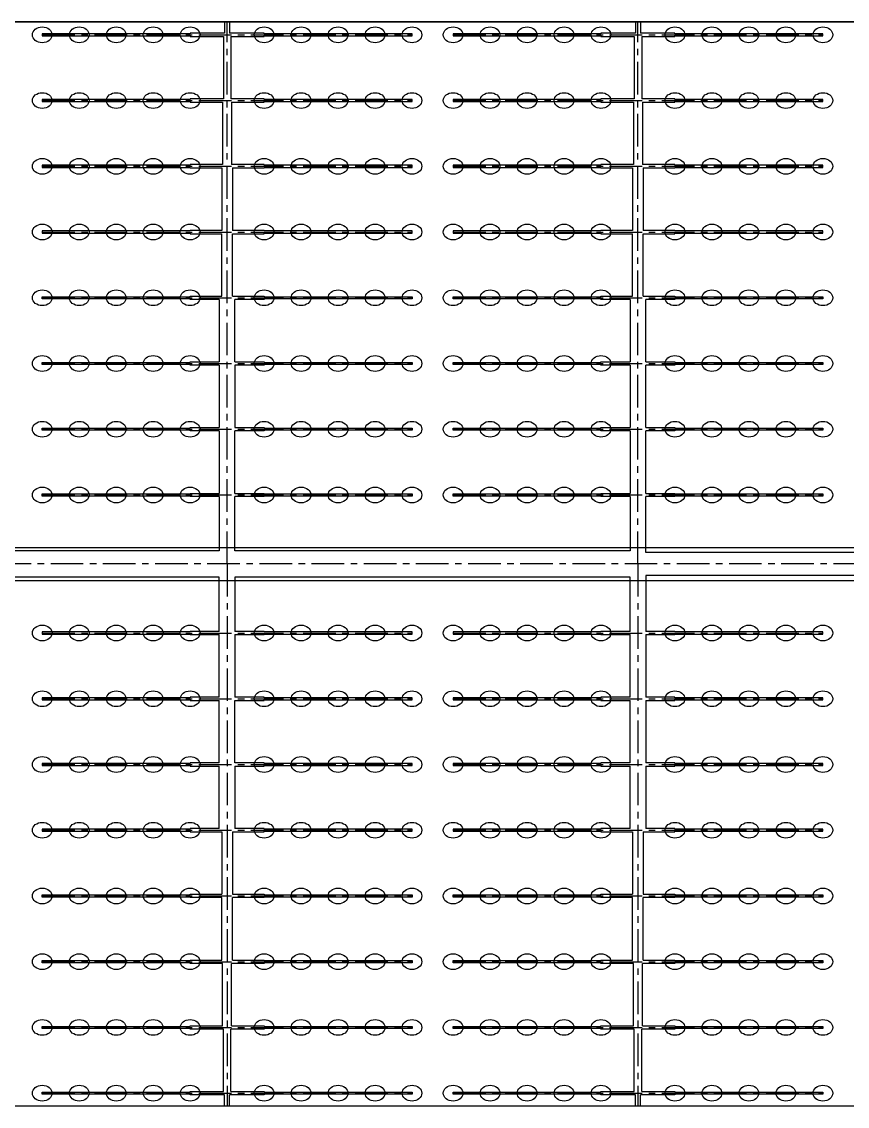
# Model space of a CAD drawing. Header units: millimetres. Extents: x 738100 to 1284508, y 138373 to 260796.
# Drawn here: x 815900 to 823938, y 186692 to 197252 of the extents above; entities that cross this region are included whole.
import ezdxf

# ---------------------------------------------------------------- set-up
doc = ezdxf.new("R2010")
doc.units = ezdxf.units.MM
doc.linetypes.add('CENTER', pattern=[50.8, 31.75, -6.35, 6.35, -6.35])
doc.layers.add('轴线', color=6, linetype='CENTER')

msp = doc.modelspace()

# ---------------------------------------------------------------- linework, layer by layer
at = {"lineweight": -3, "ltscale": 100}
for p, q in [((843900.494, 197252.449), (779900.494, 197252.449)), ((779900.494, 197250.595), (843900.494, 197250.595)), ((779900.494, 192132.449), (843900.494, 192132.449)), ((779900.494, 192132.449), (843900.494, 192132.449)), ((779900.494, 192132.449), (843900.494, 192132.449)), ((779900.494, 191812.449), (843900.494, 191812.449)), ((843900.494, 186692.449), (779900.494, 186692.449))]:
    msp.add_line(p, q, dxfattribs=at)
at = {"ltscale": 10}
for p, q in [((817876.494, 197252.449), (817876.494, 197140.449)), ((817924.494, 197252.449), (817924.494, 197140.449)), ((821876.494, 197252.449), (821876.494, 197140.449)), ((821924.494, 197252.449), (821924.494, 197140.449)), ((816100.494, 197134.689), (816100.494, 197114.209)), ((817540.494, 197134.689), (816100.494, 197134.689)), ((816100.494, 197114.209), (817540.494, 197114.209)), ((817876.494, 197140.449), (817540.494, 197140.449)), ((817540.494, 197140.449), (817540.494, 197134.689)), ((817540.494, 197114.209), (817540.494, 197108.449)), ((817540.494, 197108.449), (817864.494, 197108.449)), ((817864.494, 197108.449), (817864.494, 196500.449)), ((818260.494, 197140.449), (817924.494, 197140.449)), ((817936.494, 197108.449), (818260.494, 197108.449)), ((817936.494, 197108.449), (817936.494, 196500.449)), ((818260.494, 197134.689), (818260.494, 197140.449)), ((819700.494, 197134.689), (818260.494, 197134.689)), ((818260.494, 197108.449), (818260.494, 197114.209)), ((818260.494, 197114.209), (819700.494, 197114.209)), ((819700.494, 197114.209), (819700.494, 197134.689)), ((820100.494, 197134.689), (820100.494, 197114.209)), ((821540.494, 197134.689), (820100.494, 197134.689)), ((820100.494, 197114.209), (821540.494, 197114.209)), ((821876.494, 197140.449), (821540.494, 197140.449)), ((821540.494, 197140.449), (821540.494, 197134.689)), ((821540.494, 197114.209), (821540.494, 197108.449)), ((821540.494, 197108.449), (821864.494, 197108.449)), ((821864.494, 197108.449), (821864.494, 196500.449)), ((822260.494, 197140.449), (821924.494, 197140.449)), ((821936.494, 197108.449), (822260.494, 197108.449)), ((821936.494, 197108.449), (821936.494, 196500.449)), ((822260.494, 197134.689), (822260.494, 197140.449)), ((823700.494, 197134.689), (822260.494, 197134.689)), ((822260.494, 197108.449), (822260.494, 197114.209)), ((822260.494, 197114.209), (823700.494, 197114.209)), ((823700.494, 197114.209), (823700.494, 197134.689)), ((816100.494, 196494.689), (816100.494, 196474.209)), ((817540.494, 196494.689), (816100.494, 196494.689)), ((816100.494, 196474.209), (817540.494, 196474.209)), ((817864.494, 196500.449), (817540.494, 196500.449)), ((817540.494, 196500.449), (817540.494, 196494.689)), ((817540.494, 196474.209), (817540.494, 196468.449)), ((817540.494, 196468.449), (817856.494, 196468.449)), ((817856.494, 196468.449), (817856.494, 195860.449)), ((818260.494, 196500.449), (817936.494, 196500.449)), ((817944.494, 196468.449), (818260.494, 196468.449)), ((817944.494, 196468.449), (817944.494, 195860.449)), ((818260.494, 196494.689), (818260.494, 196500.449)), ((819700.494, 196494.689), (818260.494, 196494.689)), ((818260.494, 196468.449), (818260.494, 196474.209)), ((818260.494, 196474.209), (819700.494, 196474.209)), ((819700.494, 196474.209), (819700.494, 196494.689)), ((820100.494, 196494.689), (820100.494, 196474.209)), ((821540.494, 196494.689), (820100.494, 196494.689)), ((820100.494, 196474.209), (821540.494, 196474.209)), ((821864.494, 196500.449), (821540.494, 196500.449)), ((821540.494, 196500.449), (821540.494, 196494.689)), ((821540.494, 196474.209), (821540.494, 196468.449)), ((821540.494, 196468.449), (821856.494, 196468.449)), ((821856.494, 196468.449), (821856.494, 195860.449)), ((822260.494, 196500.449), (821936.494, 196500.449)), ((821944.494, 196468.449), (822260.494, 196468.449)), ((821944.494, 196468.449), (821944.494, 195860.449)), ((822260.494, 196494.689), (822260.494, 196500.449)), ((823700.494, 196494.689), (822260.494, 196494.689)), ((822260.494, 196468.449), (822260.494, 196474.209)), ((822260.494, 196474.209), (823700.494, 196474.209)), ((823700.494, 196474.209), (823700.494, 196494.689)), ((816100.494, 195854.689), (816100.494, 195834.209)), ((817540.494, 195854.689), (816100.494, 195854.689)), ((816100.494, 195834.209), (817540.494, 195834.209)), ((817856.494, 195860.449), (817540.494, 195860.449)), ((817540.494, 195860.449), (817540.494, 195854.689)), ((817540.494, 195834.209), (817540.494, 195828.449)), ((817540.494, 195828.449), (817848.494, 195828.449)), ((817848.494, 195828.449), (817848.494, 195220.449)), ((818260.494, 195860.449), (817944.494, 195860.449)), ((817952.494, 195828.449), (818260.494, 195828.449)), ((817952.494, 195828.449), (817952.494, 195220.449)), ((818260.494, 195854.689), (818260.494, 195860.449)), ((819700.494, 195854.689), (818260.494, 195854.689)), ((818260.494, 195828.449), (818260.494, 195834.209)), ((818260.494, 195834.209), (819700.494, 195834.209)), ((819700.494, 195834.209), (819700.494, 195854.689)), ((820100.494, 195854.689), (820100.494, 195834.209)), ((821540.494, 195854.689), (820100.494, 195854.689)), ((820100.494, 195834.209), (821540.494, 195834.209)), ((821856.494, 195860.449), (821540.494, 195860.449)), ((821540.494, 195860.449), (821540.494, 195854.689)), ((821540.494, 195834.209), (821540.494, 195828.449)), ((821540.494, 195828.449), (821848.494, 195828.449)), ((821848.494, 195828.449), (821848.494, 195220.449)), ((822260.494, 195860.449), (821944.494, 195860.449)), ((821952.494, 195828.449), (822260.494, 195828.449)), ((821952.494, 195828.449), (821952.494, 195220.449)), ((822260.494, 195854.689), (822260.494, 195860.449)), ((823700.494, 195854.689), (822260.494, 195854.689)), ((822260.494, 195828.449), (822260.494, 195834.209)), ((822260.494, 195834.209), (823700.494, 195834.209)), ((823700.494, 195834.209), (823700.494, 195854.689)), ((816100.494, 195214.689), (816100.494, 195194.209)), ((817540.494, 195214.689), (816100.494, 195214.689)), ((816100.494, 195194.209), (817540.494, 195194.209)), ((817848.494, 195220.449), (817540.494, 195220.449)), ((817540.494, 195220.449), (817540.494, 195214.689)), ((817540.494, 195194.209), (817540.494, 195188.449)), ((817540.494, 195188.449), (817848.494, 195188.449)), ((817848.494, 194580.449), (817848.494, 195188.449)), ((818260.494, 195220.449), (817952.494, 195220.449)), ((817952.494, 195188.449), (818260.494, 195188.449)), ((817952.494, 194580.449), (817952.494, 195188.449)), ((818260.494, 195214.689), (818260.494, 195220.449)), ((819700.494, 195214.689), (818260.494, 195214.689)), ((818260.494, 195188.449), (818260.494, 195194.209)), ((818260.494, 195194.209), (819700.494, 195194.209)), ((819700.494, 195194.209), (819700.494, 195214.689)), ((820100.494, 195214.689), (820100.494, 195194.209)), ((821540.494, 195214.689), (820100.494, 195214.689)), ((820100.494, 195194.209), (821540.494, 195194.209)), ((821848.494, 195220.449), (821540.494, 195220.449)), ((821540.494, 195220.449), (821540.494, 195214.689)), ((821540.494, 195194.209), (821540.494, 195188.449)), ((821540.494, 195188.449), (821848.494, 195188.449)), ((821848.494, 194580.449), (821848.494, 195188.449)), ((822260.494, 195220.449), (821952.494, 195220.449)), ((821952.494, 195188.449), (822260.494, 195188.449)), ((821952.494, 194580.449), (821952.494, 195188.449)), ((822260.494, 195214.689), (822260.494, 195220.449)), ((823700.494, 195214.689), (822260.494, 195214.689)), ((822260.494, 195188.449), (822260.494, 195194.209)), ((822260.494, 195194.209), (823700.494, 195194.209)), ((823700.494, 195194.209), (823700.494, 195214.689)), ((816100.494, 194554.209), (816100.494, 194574.689)), ((816100.494, 194574.689), (817540.494, 194574.689)), ((817540.494, 194554.209), (816100.494, 194554.209)), ((817540.494, 194574.689), (817540.494, 194580.449)), ((817540.494, 194580.449), (817848.494, 194580.449)), ((817540.494, 194548.449), (817540.494, 194554.209)), ((817824.494, 194548.449), (817540.494, 194548.449)), ((817824.494, 194548.449), (817824.494, 193940.449)), ((817952.494, 194580.449), (818260.494, 194580.449)), ((818260.494, 194548.449), (817976.494, 194548.449)), ((817976.494, 193940.449), (817976.494, 194548.449)), ((818260.494, 194580.449), (818260.494, 194574.689)), ((818260.494, 194574.689), (819700.494, 194574.689)), ((819700.494, 194554.209), (818260.494, 194554.209)), ((818260.494, 194554.209), (818260.494, 194548.449)), ((819700.494, 194574.689), (819700.494, 194554.209)), ((820100.494, 194554.209), (820100.494, 194574.689)), ((820100.494, 194574.689), (821540.494, 194574.689)), ((821540.494, 194554.209), (820100.494, 194554.209)), ((821540.494, 194574.689), (821540.494, 194580.449)), ((821540.494, 194580.449), (821848.494, 194580.449)), ((821540.494, 194548.449), (821540.494, 194554.209)), ((821824.494, 194548.449), (821540.494, 194548.449)), ((821824.494, 194548.449), (821824.494, 193940.449)), ((821952.494, 194580.449), (822260.494, 194580.449)), ((822260.494, 194548.449), (821976.494, 194548.449)), ((821976.494, 193940.449), (821976.494, 194548.449)), ((822260.494, 194580.449), (822260.494, 194574.689)), ((822260.494, 194574.689), (823700.494, 194574.689)), ((823700.494, 194554.209), (822260.494, 194554.209)), ((822260.494, 194554.209), (822260.494, 194548.449)), ((823700.494, 194574.689), (823700.494, 194554.209)), ((816100.494, 193914.209), (816100.494, 193934.689)), ((816100.494, 193934.689), (817540.494, 193934.689)), ((817540.494, 193914.209), (816100.494, 193914.209)), ((817540.494, 193934.689), (817540.494, 193940.449)), ((817540.494, 193940.449), (817824.494, 193940.449)), ((817540.494, 193908.449), (817540.494, 193914.209)), ((817824.494, 193908.449), (817540.494, 193908.449)), ((817824.494, 193908.449), (817824.494, 193300.449)), ((817976.494, 193940.449), (818260.494, 193940.449)), ((818260.494, 193908.449), (817976.494, 193908.449)), ((817976.494, 193908.449), (817976.494, 193300.449)), ((818260.494, 193940.449), (818260.494, 193934.689)), ((818260.494, 193934.689), (819700.494, 193934.689)), ((819700.494, 193914.209), (818260.494, 193914.209)), ((818260.494, 193914.209), (818260.494, 193908.449)), ((819700.494, 193934.689), (819700.494, 193914.209)), ((820100.494, 193914.209), (820100.494, 193934.689)), ((820100.494, 193934.689), (821540.494, 193934.689)), ((821540.494, 193914.209), (820100.494, 193914.209)), ((821540.494, 193934.689), (821540.494, 193940.449)), ((821540.494, 193940.449), (821824.494, 193940.449)), ((821540.494, 193908.449), (821540.494, 193914.209)), ((821824.494, 193908.449), (821540.494, 193908.449)), ((821824.494, 193908.449), (821824.494, 193300.449)), ((821976.494, 193940.449), (822260.494, 193940.449)), ((822260.494, 193908.449), (821976.494, 193908.449)), ((821976.494, 193300.449), (821976.494, 193908.449)), ((822260.494, 193940.449), (822260.494, 193934.689)), ((822260.494, 193934.689), (823700.494, 193934.689)), ((823700.494, 193914.209), (822260.494, 193914.209)), ((822260.494, 193914.209), (822260.494, 193908.449)), ((823700.494, 193934.689), (823700.494, 193914.209)), ((816100.494, 193274.209), (816100.494, 193294.689)), ((816100.494, 193294.689), (817540.494, 193294.689)), ((817540.494, 193274.209), (816100.494, 193274.209)), ((817540.494, 193294.689), (817540.494, 193300.449)), ((817540.494, 193300.449), (817824.494, 193300.449)), ((817540.494, 193268.449), (817540.494, 193274.209)), ((817824.494, 193268.449), (817540.494, 193268.449)), ((817824.494, 193268.449), (817824.494, 192660.449)), ((817976.494, 193300.449), (818260.494, 193300.449)), ((818260.494, 193268.449), (817976.494, 193268.449)), ((817976.494, 192660.449), (817976.494, 193268.449)), ((818260.494, 193300.449), (818260.494, 193294.689)), ((818260.494, 193294.689), (819700.494, 193294.689)), ((819700.494, 193274.209), (818260.494, 193274.209)), ((818260.494, 193274.209), (818260.494, 193268.449)), ((819700.494, 193294.689), (819700.494, 193274.209)), ((820100.494, 193274.209), (820100.494, 193294.689)), ((820100.494, 193294.689), (821540.494, 193294.689)), ((821540.494, 193274.209), (820100.494, 193274.209)), ((821540.494, 193294.689), (821540.494, 193300.449)), ((821540.494, 193300.449), (821824.494, 193300.449)), ((821540.494, 193268.449), (821540.494, 193274.209)), ((821824.494, 193268.449), (821540.494, 193268.449)), ((821824.494, 193268.449), (821824.494, 192660.449)), ((821976.494, 193300.449), (822260.494, 193300.449)), ((822260.494, 193268.449), (821976.494, 193268.449)), ((821976.494, 192660.449), (821976.494, 193268.449)), ((822260.494, 193300.449), (822260.494, 193294.689)), ((822260.494, 193294.689), (823700.494, 193294.689)), ((823700.494, 193274.209), (822260.494, 193274.209)), ((822260.494, 193274.209), (822260.494, 193268.449)), ((823700.494, 193294.689), (823700.494, 193274.209)), ((816100.494, 192634.209), (816100.494, 192654.689)), ((816100.494, 192654.689), (817540.494, 192654.689)), ((817540.494, 192634.209), (816100.494, 192634.209)), ((817540.494, 192654.689), (817540.494, 192660.449)), ((817540.494, 192660.449), (817824.494, 192660.449)), ((817540.494, 192628.449), (817540.494, 192634.209)), ((817824.494, 192628.449), (817540.494, 192628.449)), ((817824.494, 192628.449), (817824.494, 192100.449)), ((817976.494, 192660.449), (818260.494, 192660.449)), ((818260.494, 192628.449), (817976.494, 192628.449)), ((817976.494, 192100.449), (817976.494, 192628.449)), ((818260.494, 192660.449), (818260.494, 192654.689)), ((818260.494, 192654.689), (819700.494, 192654.689)), ((819700.494, 192634.209), (818260.494, 192634.209)), ((818260.494, 192634.209), (818260.494, 192628.449)), ((819700.494, 192654.689), (819700.494, 192634.209)), ((820100.494, 192634.209), (820100.494, 192654.689)), ((820100.494, 192654.689), (821540.494, 192654.689)), ((821540.494, 192634.209), (820100.494, 192634.209)), ((821540.494, 192654.689), (821540.494, 192660.449)), ((821540.494, 192660.449), (821824.494, 192660.449)), ((821540.494, 192628.449), (821540.494, 192634.209)), ((821824.494, 192628.449), (821540.494, 192628.449)), ((821824.494, 192628.449), (821824.494, 192100.449)), ((821976.494, 192660.449), (822260.494, 192660.449)), ((822260.494, 192628.449), (821976.494, 192628.449)), ((821976.494, 192084.449), (821976.494, 192628.449)), ((822260.494, 192660.449), (822260.494, 192654.689)), ((822260.494, 192654.689), (823700.494, 192654.689)), ((823700.494, 192634.209), (822260.494, 192634.209)), ((822260.494, 192634.209), (822260.494, 192628.449)), ((823700.494, 192654.689), (823700.494, 192634.209)), ((817824.494, 192100.449), (813976.494, 192100.449)), ((821824.494, 192100.449), (817976.494, 192100.449)), ((825900.494, 192084.449), (821976.494, 192084.449)), ((817824.494, 191844.449), (813976.494, 191844.449)), ((817824.494, 191812.449), (817824.494, 191844.449)), ((817824.494, 191316.449), (817824.494, 191844.449)), ((817976.494, 191844.449), (817976.494, 191812.449)), ((821824.494, 191844.449), (817976.494, 191844.449)), ((817976.494, 191844.449), (817976.494, 191316.449)), ((821824.494, 191812.449), (821824.494, 191844.449)), ((821824.494, 191316.449), (821824.494, 191844.449)), ((821976.494, 191860.449), (821976.494, 191812.449)), ((825900.494, 191860.449), (821976.494, 191860.449)), ((821976.494, 191860.449), (821976.494, 191316.449)), ((816100.494, 191310.689), (816100.494, 191290.209)), ((817540.494, 191310.689), (816100.494, 191310.689)), ((816100.494, 191290.209), (817540.494, 191290.209)), ((817824.494, 191316.449), (817540.494, 191316.449)), ((817540.494, 191316.449), (817540.494, 191310.689)), ((817540.494, 191290.209), (817540.494, 191284.449)), ((817540.494, 191284.449), (817824.494, 191284.449)), ((817824.494, 190676.449), (817824.494, 191284.449)), ((818260.494, 191316.449), (817976.494, 191316.449)), ((817976.494, 191284.449), (818260.494, 191284.449)), ((817976.494, 191284.449), (817976.494, 190676.449)), ((818260.494, 191310.689), (818260.494, 191316.449)), ((819700.494, 191310.689), (818260.494, 191310.689)), ((818260.494, 191284.449), (818260.494, 191290.209)), ((818260.494, 191290.209), (819700.494, 191290.209)), ((819700.494, 191290.209), (819700.494, 191310.689)), ((820100.494, 191310.689), (820100.494, 191290.209)), ((821540.494, 191310.689), (820100.494, 191310.689)), ((820100.494, 191290.209), (821540.494, 191290.209)), ((821824.494, 191316.449), (821540.494, 191316.449)), ((821540.494, 191316.449), (821540.494, 191310.689)), ((821540.494, 191290.209), (821540.494, 191284.449)), ((821540.494, 191284.449), (821824.494, 191284.449)), ((821824.494, 190676.449), (821824.494, 191284.449)), ((822260.494, 191316.449), (821976.494, 191316.449)), ((821976.494, 191284.449), (822260.494, 191284.449)), ((821976.494, 191284.449), (821976.494, 190676.449)), ((822260.494, 191310.689), (822260.494, 191316.449)), ((823700.494, 191310.689), (822260.494, 191310.689)), ((822260.494, 191284.449), (822260.494, 191290.209)), ((822260.494, 191290.209), (823700.494, 191290.209)), ((823700.494, 191290.209), (823700.494, 191310.689)), ((816100.494, 190670.689), (816100.494, 190650.209)), ((817540.494, 190670.689), (816100.494, 190670.689)), ((816100.494, 190650.209), (817540.494, 190650.209)), ((817824.494, 190676.449), (817540.494, 190676.449)), ((817540.494, 190676.449), (817540.494, 190670.689)), ((817540.494, 190650.209), (817540.494, 190644.449)), ((817540.494, 190644.449), (817824.494, 190644.449)), ((817824.494, 190036.449), (817824.494, 190644.449)), ((818260.494, 190676.449), (817976.494, 190676.449)), ((817976.494, 190644.449), (818260.494, 190644.449)), ((817976.494, 190036.449), (817976.494, 190644.449)), ((818260.494, 190670.689), (818260.494, 190676.449)), ((819700.494, 190670.689), (818260.494, 190670.689)), ((818260.494, 190644.449), (818260.494, 190650.209)), ((818260.494, 190650.209), (819700.494, 190650.209)), ((819700.494, 190650.209), (819700.494, 190670.689)), ((820100.494, 190670.689), (820100.494, 190650.209)), ((821540.494, 190670.689), (820100.494, 190670.689)), ((820100.494, 190650.209), (821540.494, 190650.209)), ((821824.494, 190676.449), (821540.494, 190676.449)), ((821540.494, 190676.449), (821540.494, 190670.689)), ((821540.494, 190650.209), (821540.494, 190644.449)), ((821540.494, 190644.449), (821824.494, 190644.449)), ((821824.494, 190036.449), (821824.494, 190644.449)), ((822260.494, 190676.449), (821976.494, 190676.449)), ((821976.494, 190644.449), (822260.494, 190644.449)), ((821976.494, 190644.449), (821976.494, 190036.449)), ((822260.494, 190670.689), (822260.494, 190676.449)), ((823700.494, 190670.689), (822260.494, 190670.689)), ((822260.494, 190644.449), (822260.494, 190650.209)), ((822260.494, 190650.209), (823700.494, 190650.209)), ((823700.494, 190650.209), (823700.494, 190670.689)), ((816100.494, 190030.689), (816100.494, 190010.209)), ((817540.494, 190030.689), (816100.494, 190030.689)), ((816100.494, 190010.209), (817540.494, 190010.209)), ((817824.494, 190036.449), (817540.494, 190036.449)), ((817540.494, 190036.449), (817540.494, 190030.689)), ((817540.494, 190010.209), (817540.494, 190004.449)), ((817540.494, 190004.449), (817824.494, 190004.449)), ((817824.494, 189396.449), (817824.494, 190004.449)), ((818260.494, 190036.449), (817976.494, 190036.449)), ((817976.494, 190004.449), (818260.494, 190004.449)), ((817976.494, 190004.449), (817976.494, 189396.449)), ((818260.494, 190030.689), (818260.494, 190036.449)), ((819700.494, 190030.689), (818260.494, 190030.689)), ((818260.494, 190004.449), (818260.494, 190010.209)), ((818260.494, 190010.209), (819700.494, 190010.209)), ((819700.494, 190010.209), (819700.494, 190030.689)), ((820100.494, 190030.689), (820100.494, 190010.209)), ((821540.494, 190030.689), (820100.494, 190030.689)), ((820100.494, 190010.209), (821540.494, 190010.209)), ((821824.494, 190036.449), (821540.494, 190036.449)), ((821540.494, 190036.449), (821540.494, 190030.689)), ((821540.494, 190010.209), (821540.494, 190004.449)), ((821540.494, 190004.449), (821824.494, 190004.449)), ((821824.494, 189396.449), (821824.494, 190004.449)), ((822260.494, 190036.449), (821976.494, 190036.449)), ((821976.494, 190004.449), (822260.494, 190004.449)), ((821976.494, 190004.449), (821976.494, 189396.449)), ((822260.494, 190030.689), (822260.494, 190036.449)), ((823700.494, 190030.689), (822260.494, 190030.689)), ((822260.494, 190004.449), (822260.494, 190010.209)), ((822260.494, 190010.209), (823700.494, 190010.209)), ((823700.494, 190010.209), (823700.494, 190030.689)), ((816100.494, 189390.689), (816100.494, 189370.209)), ((817540.494, 189390.689), (816100.494, 189390.689)), ((816100.494, 189370.209), (817540.494, 189370.209)), ((817824.494, 189396.449), (817540.494, 189396.449)), ((817540.494, 189396.449), (817540.494, 189390.689)), ((817540.494, 189370.209), (817540.494, 189364.449)), ((817540.494, 189364.449), (817848.494, 189364.449)), ((817848.494, 189364.449), (817848.494, 188756.449)), ((817952.494, 189364.449), (818260.494, 189364.449)), ((817952.494, 189364.449), (817952.494, 188756.449)), ((818260.494, 189396.449), (817976.494, 189396.449)), ((818260.494, 189390.689), (818260.494, 189396.449)), ((819700.494, 189390.689), (818260.494, 189390.689)), ((818260.494, 189364.449), (818260.494, 189370.209)), ((818260.494, 189370.209), (819700.494, 189370.209)), ((819700.494, 189370.209), (819700.494, 189390.689)), ((820100.494, 189390.689), (820100.494, 189370.209)), ((821540.494, 189390.689), (820100.494, 189390.689)), ((820100.494, 189370.209), (821540.494, 189370.209)), ((821824.494, 189396.449), (821540.494, 189396.449)), ((821540.494, 189396.449), (821540.494, 189390.689)), ((821540.494, 189370.209), (821540.494, 189364.449)), ((821540.494, 189364.449), (821848.494, 189364.449)), ((821848.494, 189364.449), (821848.494, 188756.449)), ((821952.494, 189364.449), (822260.494, 189364.449)), ((821952.494, 189364.449), (821952.494, 188756.449)), ((822260.494, 189396.449), (821976.494, 189396.449)), ((822260.494, 189390.689), (822260.494, 189396.449)), ((823700.494, 189390.689), (822260.494, 189390.689)), ((822260.494, 189364.449), (822260.494, 189370.209)), ((822260.494, 189370.209), (823700.494, 189370.209)), ((823700.494, 189370.209), (823700.494, 189390.689)), ((816100.494, 188730.209), (816100.494, 188750.689)), ((816100.494, 188750.689), (817540.494, 188750.689)), ((817540.494, 188730.209), (816100.494, 188730.209)), ((817540.494, 188750.689), (817540.494, 188756.449)), ((817540.494, 188756.449), (817848.494, 188756.449)), ((817540.494, 188724.449), (817540.494, 188730.209)), ((817848.494, 188724.449), (817540.494, 188724.449)), ((817848.494, 188116.449), (817848.494, 188724.449)), ((817952.494, 188756.449), (818260.494, 188756.449)), ((818260.494, 188724.449), (817952.494, 188724.449)), ((817952.494, 188116.449), (817952.494, 188724.449)), ((818260.494, 188756.449), (818260.494, 188750.689)), ((818260.494, 188750.689), (819700.494, 188750.689)), ((819700.494, 188730.209), (818260.494, 188730.209)), ((818260.494, 188730.209), (818260.494, 188724.449)), ((819700.494, 188750.689), (819700.494, 188730.209)), ((820100.494, 188730.209), (820100.494, 188750.689)), ((820100.494, 188750.689), (821540.494, 188750.689)), ((821540.494, 188730.209), (820100.494, 188730.209)), ((821540.494, 188750.689), (821540.494, 188756.449)), ((821540.494, 188756.449), (821848.494, 188756.449)), ((821540.494, 188724.449), (821540.494, 188730.209)), ((821848.494, 188724.449), (821540.494, 188724.449)), ((821848.494, 188116.449), (821848.494, 188724.449)), ((821952.494, 188756.449), (822260.494, 188756.449)), ((822260.494, 188724.449), (821952.494, 188724.449)), ((821952.494, 188116.449), (821952.494, 188724.449)), ((822260.494, 188756.449), (822260.494, 188750.689)), ((822260.494, 188750.689), (823700.494, 188750.689)), ((823700.494, 188730.209), (822260.494, 188730.209)), ((822260.494, 188730.209), (822260.494, 188724.449)), ((823700.494, 188750.689), (823700.494, 188730.209)), ((816100.494, 188090.209), (816100.494, 188110.689)), ((816100.494, 188110.689), (817540.494, 188110.689)), ((817540.494, 188090.209), (816100.494, 188090.209)), ((817540.494, 188110.689), (817540.494, 188116.449)), ((817540.494, 188116.449), (817848.494, 188116.449)), ((817540.494, 188084.449), (817540.494, 188090.209)), ((817856.494, 188084.449), (817540.494, 188084.449)), ((817856.494, 187476.449), (817856.494, 188084.449)), ((818260.494, 188084.449), (817944.494, 188084.449)), ((817944.494, 187476.449), (817944.494, 188084.449)), ((817952.494, 188116.449), (818260.494, 188116.449)), ((818260.494, 188116.449), (818260.494, 188110.689)), ((818260.494, 188110.689), (819700.494, 188110.689)), ((819700.494, 188090.209), (818260.494, 188090.209)), ((818260.494, 188090.209), (818260.494, 188084.449)), ((819700.494, 188110.689), (819700.494, 188090.209)), ((820100.494, 188090.209), (820100.494, 188110.689)), ((820100.494, 188110.689), (821540.494, 188110.689)), ((821540.494, 188090.209), (820100.494, 188090.209)), ((821540.494, 188110.689), (821540.494, 188116.449)), ((821540.494, 188116.449), (821848.494, 188116.449)), ((821540.494, 188084.449), (821540.494, 188090.209)), ((821856.494, 188084.449), (821540.494, 188084.449)), ((821856.494, 187476.449), (821856.494, 188084.449)), ((822260.494, 188084.449), (821944.494, 188084.449)), ((821944.494, 187476.449), (821944.494, 188084.449)), ((821952.494, 188116.449), (822260.494, 188116.449)), ((822260.494, 188116.449), (822260.494, 188110.689)), ((822260.494, 188110.689), (823700.494, 188110.689)), ((823700.494, 188090.209), (822260.494, 188090.209)), ((822260.494, 188090.209), (822260.494, 188084.449)), ((823700.494, 188110.689), (823700.494, 188090.209)), ((816100.494, 187450.209), (816100.494, 187470.689)), ((816100.494, 187470.689), (817540.494, 187470.689)), ((817540.494, 187450.209), (816100.494, 187450.209)), ((817540.494, 187470.689), (817540.494, 187476.449)), ((817540.494, 187476.449), (817856.494, 187476.449)), ((817540.494, 187444.449), (817540.494, 187450.209)), ((817864.494, 187444.449), (817540.494, 187444.449)), ((817864.494, 186836.449), (817864.494, 187444.449)), ((818260.494, 187444.449), (817936.494, 187444.449)), ((817936.494, 186836.449), (817936.494, 187444.449)), ((817944.494, 187476.449), (818260.494, 187476.449)), ((818260.494, 187476.449), (818260.494, 187470.689)), ((818260.494, 187470.689), (819700.494, 187470.689)), ((819700.494, 187450.209), (818260.494, 187450.209)), ((818260.494, 187450.209), (818260.494, 187444.449)), ((819700.494, 187470.689), (819700.494, 187450.209)), ((820100.494, 187450.209), (820100.494, 187470.689)), ((820100.494, 187470.689), (821540.494, 187470.689)), ((821540.494, 187450.209), (820100.494, 187450.209)), ((821540.494, 187470.689), (821540.494, 187476.449)), ((821540.494, 187476.449), (821856.494, 187476.449)), ((821540.494, 187444.449), (821540.494, 187450.209)), ((821864.494, 187444.449), (821540.494, 187444.449)), ((821864.494, 186836.449), (821864.494, 187444.449)), ((822260.494, 187444.449), (821936.494, 187444.449)), ((821936.494, 186836.449), (821936.494, 187444.449)), ((821944.494, 187476.449), (822260.494, 187476.449)), ((822260.494, 187476.449), (822260.494, 187470.689)), ((822260.494, 187470.689), (823700.494, 187470.689)), ((823700.494, 187450.209), (822260.494, 187450.209)), ((822260.494, 187450.209), (822260.494, 187444.449)), ((823700.494, 187470.689), (823700.494, 187450.209)), ((816100.494, 186810.209), (816100.494, 186830.689)), ((816100.494, 186830.689), (817540.494, 186830.689)), ((817540.494, 186810.209), (816100.494, 186810.209)), ((817540.494, 186830.689), (817540.494, 186836.449)), ((817540.494, 186836.449), (817864.494, 186836.449)), ((817540.494, 186804.449), (817540.494, 186810.209)), ((817936.494, 186836.449), (818260.494, 186836.449)), ((818260.494, 186836.449), (818260.494, 186830.689)), ((818260.494, 186830.689), (819700.494, 186830.689)), ((819700.494, 186810.209), (818260.494, 186810.209)), ((818260.494, 186810.209), (818260.494, 186804.449)), ((819700.494, 186830.689), (819700.494, 186810.209)), ((820100.494, 186810.209), (820100.494, 186830.689)), ((820100.494, 186830.689), (821540.494, 186830.689)), ((821540.494, 186810.209), (820100.494, 186810.209)), ((821540.494, 186830.689), (821540.494, 186836.449)), ((821540.494, 186836.449), (821864.494, 186836.449)), ((821540.494, 186804.449), (821540.494, 186810.209)), ((821936.494, 186836.449), (822260.494, 186836.449)), ((822260.494, 186836.449), (822260.494, 186830.689)), ((822260.494, 186830.689), (823700.494, 186830.689)), ((823700.494, 186810.209), (822260.494, 186810.209)), ((822260.494, 186810.209), (822260.494, 186804.449)), ((823700.494, 186830.689), (823700.494, 186810.209)), ((817876.494, 186804.449), (817540.494, 186804.449)), ((817876.494, 186692.449), (817876.494, 186804.449)), ((817924.494, 186692.449), (817924.494, 186804.449)), ((818260.494, 186804.449), (817924.494, 186804.449)), ((821876.494, 186804.449), (821540.494, 186804.449)), ((821876.494, 186692.449), (821876.494, 186804.449)), ((821924.494, 186692.449), (821924.494, 186804.449)), ((822260.494, 186804.449), (821924.494, 186804.449))]:
    msp.add_line(p, q, dxfattribs=at)
for centre in [(816100.494, 197124.449), (816460.494, 197124.449), (816820.494, 197124.449), (817180.494, 197124.449), (817540.494, 197124.449), (818260.494, 197124.449), (818620.494, 197124.449), (818980.494, 197124.449), (819340.494, 197124.449), (819700.494, 197124.449), (820100.494, 197124.449), (820460.494, 197124.449), (820820.494, 197124.449), (821180.494, 197124.449), (821540.494, 197124.449), (822260.494, 197124.449), (822620.494, 197124.449), (822980.494, 197124.449), (823340.494, 197124.449), (823700.494, 197124.449), (816100.494, 196484.449), (816460.494, 196484.449), (816820.494, 196484.449), (817180.494, 196484.449), (817540.494, 196484.449), (818260.494, 196484.449), (818620.494, 196484.449), (818980.494, 196484.449), (819340.494, 196484.449), (819700.494, 196484.449), (820100.494, 196484.449), (820460.494, 196484.449), (820820.494, 196484.449), (821180.494, 196484.449), (821540.494, 196484.449), (822260.494, 196484.449), (822620.494, 196484.449), (822980.494, 196484.449), (823340.494, 196484.449), (823700.494, 196484.449), (816100.494, 195844.449), (816460.494, 195844.449), (816820.494, 195844.449), (817180.494, 195844.449), (817540.494, 195844.449), (818260.494, 195844.449), (818620.494, 195844.449), (818980.494, 195844.449), (819340.494, 195844.449), (819700.494, 195844.449), (820100.494, 195844.449), (820460.494, 195844.449), (820820.494, 195844.449), (821180.494, 195844.449), (821540.494, 195844.449), (822260.494, 195844.449), (822620.494, 195844.449), (822980.494, 195844.449), (823340.494, 195844.449), (823700.494, 195844.449), (816100.494, 195204.449), (816460.494, 195204.449), (816820.494, 195204.449), (817180.494, 195204.449), (817540.494, 195204.449), (818260.494, 195204.449), (818620.494, 195204.449), (818980.494, 195204.449), (819340.494, 195204.449), (819700.494, 195204.449), (820100.494, 195204.449), (820460.494, 195204.449), (820820.494, 195204.449), (821180.494, 195204.449), (821540.494, 195204.449), (822260.494, 195204.449), (822620.494, 195204.449), (822980.494, 195204.449), (823340.494, 195204.449), (823700.494, 195204.449), (816100.494, 194564.449), (816460.494, 194564.449), (816820.494, 194564.449), (817180.494, 194564.449), (817540.494, 194564.449), (818260.494, 194564.449), (818620.494, 194564.449), (818980.494, 194564.449), (819340.494, 194564.449), (819700.494, 194564.449), (820100.494, 194564.449), (820460.494, 194564.449), (820820.494, 194564.449), (821180.494, 194564.449), (821540.494, 194564.449), (822260.494, 194564.449), (822620.494, 194564.449), (822980.494, 194564.449), (823340.494, 194564.449), (823700.494, 194564.449), (816100.494, 193924.449), (816460.494, 193924.449), (816820.494, 193924.449), (817180.494, 193924.449), (817540.494, 193924.449), (818260.494, 193924.449), (818620.494, 193924.449), (818980.494, 193924.449), (819340.494, 193924.449), (819700.494, 193924.449), (820100.494, 193924.449), (820460.494, 193924.449), (820820.494, 193924.449), (821180.494, 193924.449), (821540.494, 193924.449), (822260.494, 193924.449), (822620.494, 193924.449), (822980.494, 193924.449), (823340.494, 193924.449), (823700.494, 193924.449), (816100.494, 191300.449), (816460.494, 191300.449), (816820.494, 191300.449), (817180.494, 191300.449), (817540.494, 191300.449), (818260.494, 191300.449), (818620.494, 191300.449), (818980.494, 191300.449), (819340.494, 191300.449), (819700.494, 191300.449), (820100.494, 191300.449), (820460.494, 191300.449), (820820.494, 191300.449), (821180.494, 191300.449), (821540.494, 191300.449), (822260.494, 191300.449), (822620.494, 191300.449), (822980.494, 191300.449), (823340.494, 191300.449), (823700.494, 191300.449), (816100.494, 190660.449), (816460.494, 190660.449), (816820.494, 190660.449), (817180.494, 190660.449), (817540.494, 190660.449), (818260.494, 190660.449), (818620.494, 190660.449), (818980.494, 190660.449), (819340.494, 190660.449), (819700.494, 190660.449), (820100.494, 190660.449), (820460.494, 190660.449), (820820.494, 190660.449), (821180.494, 190660.449), (821540.494, 190660.449), (822260.494, 190660.449), (822620.494, 190660.449), (822980.494, 190660.449), (823340.494, 190660.449), (823700.494, 190660.449), (816100.494, 190020.449), (816460.494, 190020.449), (816820.494, 190020.449), (817180.494, 190020.449), (817540.494, 190020.449), (818260.494, 190020.449), (818620.494, 190020.449), (818980.494, 190020.449), (819340.494, 190020.449), (819700.494, 190020.449), (820100.494, 190020.449), (820460.494, 190020.449), (820820.494, 190020.449), (821180.494, 190020.449), (821540.494, 190020.449), (822260.494, 190020.449), (822620.494, 190020.449), (822980.494, 190020.449), (823340.494, 190020.449), (823700.494, 190020.449)]:
    msp.add_ellipse(centre, major_axis=(96, 0), ratio=0.8, dxfattribs=at)
for centre in [(816100.494, 193284.449), (816460.494, 193284.449), (816820.494, 193284.449), (817180.494, 193284.449), (817540.494, 193284.449), (818260.494, 193284.449), (818620.494, 193284.449), (818980.494, 193284.449), (819340.494, 193284.449), (819700.494, 193284.449), (820100.494, 193284.449), (820460.494, 193284.449), (820820.494, 193284.449), (821180.494, 193284.449), (821540.494, 193284.449), (822260.494, 193284.449), (822620.494, 193284.449), (822980.494, 193284.449), (823340.494, 193284.449), (823700.494, 193284.449), (816100.494, 192644.449), (816460.494, 192644.449), (816820.494, 192644.449), (817180.494, 192644.449), (817540.494, 192644.449), (818260.494, 192644.449), (818620.494, 192644.449), (818980.494, 192644.449), (819340.494, 192644.449), (819700.494, 192644.449), (820100.494, 192644.449), (820460.494, 192644.449), (820820.494, 192644.449), (821180.494, 192644.449), (821540.494, 192644.449), (822260.494, 192644.449), (822620.494, 192644.449), (822980.494, 192644.449), (823340.494, 192644.449), (823700.494, 192644.449), (816100.494, 189380.449), (816460.494, 189380.449), (816820.494, 189380.449), (817180.494, 189380.449), (817540.494, 189380.449), (818260.494, 189380.449), (818620.494, 189380.449), (818980.494, 189380.449), (819340.494, 189380.449), (819700.494, 189380.449), (820100.494, 189380.449), (820460.494, 189380.449), (820820.494, 189380.449), (821180.494, 189380.449), (821540.494, 189380.449), (822260.494, 189380.449), (822620.494, 189380.449), (822980.494, 189380.449), (823340.494, 189380.449), (823700.494, 189380.449), (816100.494, 188740.449), (816460.494, 188740.449), (816820.494, 188740.449), (817180.494, 188740.449), (817540.494, 188740.449), (818260.494, 188740.449), (818620.494, 188740.449), (818980.494, 188740.449), (819340.494, 188740.449), (819700.494, 188740.449), (820100.494, 188740.449), (820460.494, 188740.449), (820820.494, 188740.449), (821180.494, 188740.449), (821540.494, 188740.449), (822260.494, 188740.449), (822620.494, 188740.449), (822980.494, 188740.449), (823340.494, 188740.449), (823700.494, 188740.449), (816100.494, 188100.449), (816460.494, 188100.449), (816820.494, 188100.449), (817180.494, 188100.449), (817540.494, 188100.449), (818260.494, 188100.449), (818620.494, 188100.449), (818980.494, 188100.449), (819340.494, 188100.449), (819700.494, 188100.449), (820100.494, 188100.449), (820460.494, 188100.449), (820820.494, 188100.449), (821180.494, 188100.449), (821540.494, 188100.449), (822260.494, 188100.449), (822620.494, 188100.449), (822980.494, 188100.449), (823340.494, 188100.449), (823700.494, 188100.449), (816100.494, 187460.449), (816460.494, 187460.449), (816820.494, 187460.449), (817180.494, 187460.449), (817540.494, 187460.449), (818260.494, 187460.449), (818620.494, 187460.449), (818980.494, 187460.449), (819340.494, 187460.449), (819700.494, 187460.449), (820100.494, 187460.449), (820460.494, 187460.449), (820820.494, 187460.449), (821180.494, 187460.449), (821540.494, 187460.449), (822260.494, 187460.449), (822620.494, 187460.449), (822980.494, 187460.449), (823340.494, 187460.449), (823700.494, 187460.449), (816100.494, 186820.449), (816460.494, 186820.449), (816820.494, 186820.449), (817180.494, 186820.449), (817540.494, 186820.449), (818260.494, 186820.449), (818620.494, 186820.449), (818980.494, 186820.449), (819340.494, 186820.449), (819700.494, 186820.449), (820100.494, 186820.449), (820460.494, 186820.449), (820820.494, 186820.449), (821180.494, 186820.449), (821540.494, 186820.449), (822260.494, 186820.449), (822620.494, 186820.449), (822980.494, 186820.449), (823340.494, 186820.449), (823700.494, 186820.449)]:
    msp.add_ellipse(centre, major_axis=(-96, 0), ratio=0.8, start_param=3.141592654, end_param=9.424777961, dxfattribs=at)
at = {"layer": '轴线', "ltscale": 10}
for p, q in [((817900.494, 191972.449), (817900.494, 197252.449)), ((821900.494, 191972.449), (821900.494, 197252.449)), ((816100.494, 197124.449), (819700.494, 197124.449)), ((816100.494, 197124.449), (819700.494, 197124.449)), ((820100.494, 197124.449), (823700.494, 197124.449)), ((820100.494, 197124.449), (823700.494, 197124.449)), ((816100.494, 196484.449), (819700.494, 196484.449)), ((816100.494, 196484.449), (819700.494, 196484.449)), ((820100.494, 196484.449), (823700.494, 196484.449)), ((820100.494, 196484.449), (823700.494, 196484.449)), ((816100.494, 195844.449), (819700.494, 195844.449)), ((816100.494, 195844.449), (819700.494, 195844.449)), ((820100.494, 195844.449), (823700.494, 195844.449)), ((820100.494, 195844.449), (823700.494, 195844.449)), ((816100.494, 195204.449), (819700.494, 195204.449)), ((816100.494, 195204.449), (819700.494, 195204.449)), ((820100.494, 195204.449), (823700.494, 195204.449)), ((820100.494, 195204.449), (823700.494, 195204.449)), ((816100.494, 194564.449), (819700.494, 194564.449)), ((816100.494, 194564.449), (819700.494, 194564.449)), ((820100.494, 194564.449), (823700.494, 194564.449)), ((820100.494, 194564.449), (823700.494, 194564.449)), ((816100.494, 193924.449), (819700.494, 193924.449)), ((816100.494, 193924.449), (819700.494, 193924.449)), ((820100.494, 193924.449), (823700.494, 193924.449)), ((820100.494, 193924.449), (823700.494, 193924.449)), ((816100.494, 193284.449), (819700.494, 193284.449)), ((816100.494, 193284.449), (819700.494, 193284.449)), ((820100.494, 193284.449), (823700.494, 193284.449)), ((820100.494, 193284.449), (823700.494, 193284.449)), ((816100.494, 192644.449), (819700.494, 192644.449)), ((820100.494, 192644.449), (823700.494, 192644.449)), ((841900.494, 191972.449), (776660.494, 191972.449)), ((817900.494, 191972.449), (817900.494, 191812.449)), ((817900.494, 191972.449), (817900.494, 186692.449)), ((821900.494, 191972.449), (821900.494, 191812.449)), ((821900.494, 191972.449), (821900.494, 186692.449)), ((816100.494, 191300.449), (819700.494, 191300.449)), ((820100.494, 191300.449), (823700.494, 191300.449)), ((816100.494, 190660.449), (819700.494, 190660.449)), ((816100.494, 190660.449), (819700.494, 190660.449)), ((820100.494, 190660.449), (823700.494, 190660.449)), ((820100.494, 190660.449), (823700.494, 190660.449)), ((816100.494, 190020.449), (819700.494, 190020.449)), ((816100.494, 190020.449), (819700.494, 190020.449)), ((820100.494, 190020.449), (823700.494, 190020.449)), ((820100.494, 190020.449), (823700.494, 190020.449)), ((816100.494, 189380.449), (819700.494, 189380.449)), ((816100.494, 189380.449), (819700.494, 189380.449)), ((820100.494, 189380.449), (823700.494, 189380.449)), ((820100.494, 189380.449), (823700.494, 189380.449)), ((816100.494, 188740.449), (819700.494, 188740.449)), ((816100.494, 188740.449), (819700.494, 188740.449)), ((820100.494, 188740.449), (823700.494, 188740.449)), ((820100.494, 188740.449), (823700.494, 188740.449)), ((816100.494, 188100.449), (819700.494, 188100.449)), ((816100.494, 188100.449), (819700.494, 188100.449)), ((820100.494, 188100.449), (823700.494, 188100.449)), ((820100.494, 188100.449), (823700.494, 188100.449)), ((816100.494, 187460.449), (819700.494, 187460.449)), ((816100.494, 187460.449), (819700.494, 187460.449)), ((820100.494, 187460.449), (823700.494, 187460.449)), ((820100.494, 187460.449), (823700.494, 187460.449)), ((816100.494, 186820.449), (819700.494, 186820.449)), ((816100.494, 186820.449), (819700.494, 186820.449)), ((820100.494, 186820.449), (823700.494, 186820.449)), ((820100.494, 186820.449), (823700.494, 186820.449))]:
    msp.add_line(p, q, dxfattribs=at)

doc.saveas('drawing.dxf')
